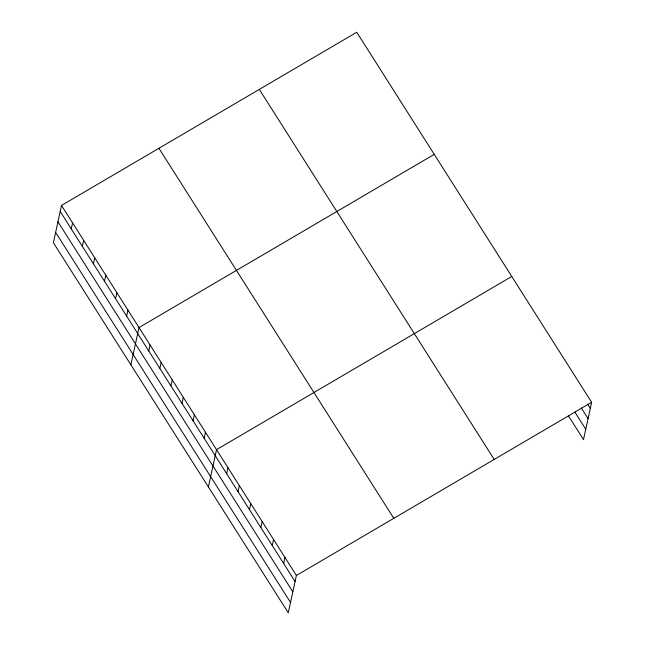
<?xml version="1.0" encoding="UTF-8"?>
<svg xmlns="http://www.w3.org/2000/svg" width="645" height="645" viewBox="0 0 645 645"><rect width="100%" height="100%" fill="white"/><g stroke="black" fill="none" stroke-linecap="round" stroke-linejoin="round"><path stroke-width="0.97" d="M61.501 205.441L53.374 242.714L288.259 612.75L296.386 575.469L61.501 205.441L356.741 32.25L591.626 402.286L583.499 439.559L568.463 415.872M71.264 228.894L72.571 222.88M82.334 246.334L83.648 240.327M93.404 263.781L94.718 257.774M104.482 281.228L105.788 275.213M115.552 298.667L116.866 292.661M126.63 316.115L127.936 310.108M130.887 364.828L139.014 327.547L434.254 154.365M148.777 351.001L150.083 344.994M159.847 368.448L161.161 362.434M170.917 385.895L172.231 379.881M181.995 403.335L183.301 397.328M193.065 420.782L194.379 414.767M204.142 438.229L205.449 432.215M208.4 486.935L216.526 449.662L511.767 276.471M226.621 473.648L227.935 467.633M238.029 491.619L239.343 485.604M249.438 509.59L250.752 503.576M260.846 527.562L262.16 521.555M272.255 545.533L273.569 539.526M283.663 563.512L284.977 557.498M296.386 575.469L591.626 402.286M587.724 404.213L590.32 408.293M581.33 407.995L588.071 418.613M574.864 412.091L585.749 429.248M259.314 89.405L494.199 459.434M158.928 148.285L393.813 518.322M60.187 211.447L295.071 581.484M57.937 221.767L292.822 591.804M55.623 232.394L290.508 602.43"/></g></svg>
